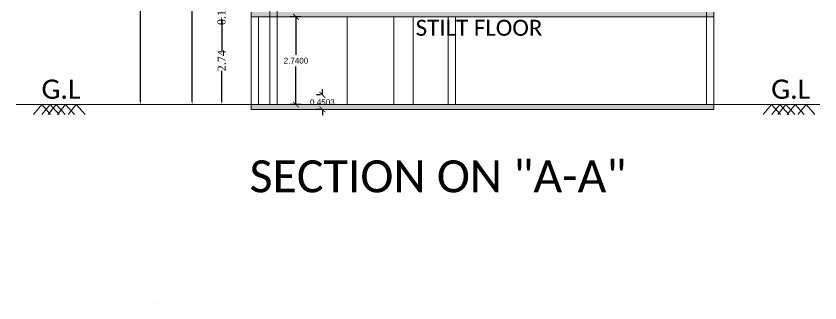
# Model space of a CAD drawing. Header units: metres. Extents: x -1560390 to -1560195, y 43232 to 43346.
# Drawn here: x -1560310.4 to -1560285.29, y 43301.75 to 43310.71 of the extents above; entities that cross this region are included whole.
import ezdxf

# ---------------------------------------------------------------- set-up
doc = ezdxf.new("R2010")
doc.units = ezdxf.units.M
doc.header["$LTSCALE"] = 750
doc.header["$MEASUREMENT"] = 0
doc.header["$PDMODE"] = 35
doc.header["$PDSIZE"] = 50
doc.linetypes.add('PHANTOM2', pattern=[1.25, 0.625, -0.125, 0.125, -0.125, 0.125, -0.125])
doc.layers.get('0').update_dxf_attribs({"lineweight": 5})
doc.layers.get('Defpoints').update_dxf_attribs({"lineweight": 0})
doc.layers.add('BLK_1_FLR_0_STILT', color=7, linetype='Continuous', lineweight=0)
doc.layers.add('ED', color=30, linetype='Continuous', lineweight=0)
doc.layers.add('BLK_1_HT_OF_BLDG', color=5, linetype='Continuous')
doc.layers.add('BLK_1_PLINTH_HEIGHT', color=7, linetype='Continuous')
doc.styles.add('ANAND', font='times.ttf')
doc.styles.get("Standard").update_dxf_attribs({"font": 'arial.ttf'})
doc.dimstyles.new('STANDARD$0', dxfattribs={"dimtxt": 0.25, "dimasz": 0.1, "dimexe": 2, "dimexo": 2, "dimgap": 0, "dimtad": 0, "dimzin": 0, "dimdsep": 46, "dimtxsty": 'ANAND', "dimcen": 0.0625, "dimdle": 2.5, "dimse1": 1, "dimse2": 1, "dimclrd": 2, "dimclre": 9, "dimadec": 0, "dimazin": 0, "dimtfac": 1, "dimtix": 1, "dimtofl": 0, "dimtmove": 2, "dimatfit": 3, "dimldrblk": 'OBLIQUE', "dimfxl": 0, "dimtolj": 1, "dimtzin": 0, "dimarcsym": 0})

# ---------------------------------------------------------------- blocks, each defined once
blk = doc.blocks.new('*D631')
at = {"lineweight": -2}
for p, q in [((-1560303.975, 43310.586), (-1560303.975, 43309.629)), ((-1560303.975, 43308.046), (-1560303.975, 43309.003))]:
    blk.add_line(p, q, dxfattribs=at)
for points in [[(-1560303.991, 43310.586), (-1560303.958, 43310.586), (-1560303.975, 43310.686)], [(-1560303.991, 43308.046), (-1560303.958, 43308.046), (-1560303.975, 43307.946)]]:
    blk.add_solid(points)
at = {"layer": 'Defpoints', "color": 0}
for p in [(-1560303.975, 43310.686), (-1560303.058, 43310.686), (-1560303.058, 43307.946)]:
    blk.add_point(p, dxfattribs=at)
at = {"color": 0, "insert": (-1560303.975, 43309.316), "char_height": 0.25, "attachment_point": 5, "rotation": 90, "style": 'ANAND'}
blk.add_mtext('\\A1;2.74', dxfattribs=at)
blk = doc.blocks.new('_Oblique')
at = {"color": 0, "linetype": 'ByBlock', "lineweight": -2}
blk.add_line((-0.5, -0.5), (0.5, 0.5), dxfattribs=at)
blk = doc.blocks.new('*D632')
at = {"color": 2, "lineweight": -2}
for p, q in [((-1560303.983, 43310.936), (-1560303.983, 43311.036)), ((-1560303.983, 43310.586), (-1560303.983, 43310.486))]:
    blk.add_line(p, q, dxfattribs=at)
at = {"color": 2}
for points in [[(-1560304, 43310.936), (-1560303.966, 43310.936), (-1560303.983, 43310.836)], [(-1560304, 43310.586), (-1560303.966, 43310.586), (-1560303.983, 43310.686)]]:
    blk.add_solid(points, dxfattribs=at)
at = {"layer": 'Defpoints', "color": 0}
for p in [(-1560303.983, 43310.836), (-1560303.058, 43310.836), (-1560303.058, 43310.686)]:
    blk.add_point(p, dxfattribs=at)
at = {"color": 0, "insert": (-1560303.983, 43310.761), "char_height": 0.25, "attachment_point": 5, "rotation": 90, "style": 'ANAND'}
blk.add_mtext('\\A1;0.15', dxfattribs=at)
blk = doc.blocks.new('*D634')
at = {"color": 2, "lineweight": -2}
for p, q in [((-1560304.904, 43325.586), (-1560304.904, 43317.203)), ((-1560304.904, 43308.046), (-1560304.904, 43316.429))]:
    blk.add_line(p, q, dxfattribs=at)
at = {"color": 2}
for points in [[(-1560304.92, 43325.586), (-1560304.887, 43325.586), (-1560304.904, 43325.686)], [(-1560304.92, 43308.046), (-1560304.887, 43308.046), (-1560304.904, 43307.946)]]:
    blk.add_solid(points, dxfattribs=at)
at = {"layer": 'Defpoints', "color": 0}
for p in [(-1560304.904, 43325.686), (-1560303.058, 43325.686), (-1560303.058, 43307.946)]:
    blk.add_point(p, dxfattribs=at)
at = {"color": 0, "insert": (-1560304.904, 43316.816), "char_height": 0.25, "attachment_point": 5, "rotation": 90, "style": 'ANAND'}
blk.add_mtext('\\A1;17.74', dxfattribs=at)
blk = doc.blocks.new('*D584')
at = {"layer": 'BLK_1_HT_OF_BLDG', "color": 2, "linetype": 'PHANTOM2', "lineweight": -2}
for p, q in [((-1560306.513, 43325.736), (-1560306.513, 43317.277)), ((-1560306.513, 43308.046), (-1560306.513, 43316.505))]:
    blk.add_line(p, q, dxfattribs=at)
at = {"layer": 'BLK_1_HT_OF_BLDG', "color": 2}
for points in [[(-1560306.53, 43325.736), (-1560306.497, 43325.736), (-1560306.513, 43325.836)], [(-1560306.53, 43308.046), (-1560306.497, 43308.046), (-1560306.513, 43307.946)]]:
    blk.add_solid(points, dxfattribs=at)
at = {"layer": 'Defpoints', "color": 0}
for p in [(-1560306.513, 43325.836), (-1560301.445, 43325.836), (-1560301.445, 43307.946)]:
    blk.add_point(p, dxfattribs=at)
at = {"layer": 'BLK_1_HT_OF_BLDG', "color": 0, "insert": (-1560306.513, 43316.891), "char_height": 0.25, "attachment_point": 5, "rotation": 90, "style": 'ANAND'}
blk.add_mtext('\\A1;17.89', dxfattribs=at)
blk = doc.blocks.new('_ArchTick')
at = {"color": 0, "linetype": 'ByBlock', "const_width": 0.15}
blk.add_lwpolyline([(-0.5, -0.5), (0.5, 0.5)], dxfattribs=at)
blk = doc.blocks.new('*D585')
at = {"layer": 'Defpoints', "color": 0}
for p in [(-1560301.659, 43310.686), (-1560301.445, 43310.686), (-1560301.445, 43307.946)]:
    blk.add_point(p, dxfattribs=at)
at = {"layer": 'ED', "color": 0, "lineweight": -2}
for p, q in [((-1560301.508, 43310.686), (-1560301.839, 43310.686)), ((-1560301.659, 43310.686), (-1560301.659, 43309.498)), ((-1560301.659, 43307.946), (-1560301.659, 43309.134)), ((-1560301.508, 43307.946), (-1560301.839, 43307.946))]:
    blk.add_line(p, q, dxfattribs=at)
at = {"layer": 'ED', "color": 0, "lineweight": -2, "xscale": 0.18, "yscale": 0.18, "zscale": 0.18}
for p, rotation in [((-1560301.659, 43310.686), 90), ((-1560301.659, 43307.946), 270)]:
    blk.add_blockref('_ArchTick', p, dxfattribs=dict(at, rotation=rotation))
at = {"layer": 'ED', "color": 0, "insert": (-1560301.659, 43309.316), "char_height": 0.18, "attachment_point": 5}
blk.add_mtext('\\A1;2.7400', dxfattribs=at)
blk = doc.blocks.new('*D589')
at = {"layer": 'BLK_1_PLINTH_HEIGHT', "color": 0, "lineweight": -2}
for p, q in [((-1560300.833, 43308.246), (-1560300.833, 43308.426)), ((-1560300.896, 43308.246), (-1560301.013, 43308.246)), ((-1560300.896, 43307.796), (-1560301.013, 43307.796)), ((-1560300.833, 43307.796), (-1560300.833, 43307.616))]:
    blk.add_line(p, q, dxfattribs=at)
at = {"layer": 'Defpoints', "color": 0}
for p in [(-1560300.833, 43308.246), (-1560300.833, 43308.246), (-1560300.833, 43307.796)]:
    blk.add_point(p, dxfattribs=at)
at = {"layer": 'BLK_1_PLINTH_HEIGHT', "color": 0, "lineweight": -2, "xscale": 0.18, "yscale": 0.18, "zscale": 0.18}
for p, rotation in [((-1560300.833, 43308.246), 270), ((-1560300.833, 43307.796), 90)]:
    blk.add_blockref('_ArchTick', p, dxfattribs=dict(at, rotation=rotation))
at = {"layer": 'BLK_1_PLINTH_HEIGHT', "color": 0, "insert": (-1560300.833, 43308.021), "char_height": 0.18, "attachment_point": 5}
blk.add_mtext('\\A1;0.4503', dxfattribs=at)

msp = doc.modelspace()

# ---------------------------------------------------------------- hatches: boundary and pattern name
at = {"lineweight": 5, "ltscale": 0.05}
h = msp.add_hatch(dxfattribs=at)
h.set_pattern_fill('AR-CONC', color=256, scale=0.000913043)
h.set_pattern_definition([(50, (-1562825.67374, 41703.35014), (0.166342524, -0.014553078), [0.017393478, -0.191328261]), (355, (-1562825.67374, 41703.35014), (-0.032178776, 0.174443207), [0.013914783, -0.153063142]), (100.451445, (-1562825.65988, 41703.34893), (0.134163747, 0.159890121), [0.014782182, -0.162604136]), (46.1842, (-1562825.67374, 41703.39653), (0.24750695, -0.038386473), [0.026090217, -0.286992391]), (96.635558, (-1562825.65312, 41703.39333), (0.216760296, 0.22591081), [0.022173282, -0.243906425]), (351.184151, (-1562825.67374, 41703.39653), (0.216760296, 0.22591081), [0.020872144, -0.229593668]), (21, (-1562825.65055, 41703.38493), (0.138430531, -0.093372572), [0.017393478, -0.191328261]), (326, (-1562825.65055, 41703.38493), (0.056427939, 0.168171621), [0.013914783, -0.153062609]), (71.451445, (-1562825.63901, 41703.37715), (0.19485847, 0.07479905), [0.014782182, -0.162603856]), (37.5, (-1562825.67374, 41703.350145), (0.002820029, 0.0772024268), [0, -0.1512073043, 0, -0.155381739, 0, -0.1536423913]), (7.5, (-1562825.67374, 41703.350145), (0.061009257, 0.0914692205), [0, -0.0885907826, 0, -0.1477286087, 0, -0.0585580435]), (327.5, (-1562825.72546, 41703.350145), (0.1238001086, -0.0052305923), [0, -0.057978261, 0, -0.180892174, 0, -0.24003]), (317.5, (-1562825.74865, 41703.35014), (0.135248383, 0.023215492), [0, -0.075371739, 0, -0.1201309565, 0, -0.170456087])])
h.paths.add_polyline_path([(-1560288.60418, 43310.68589), (-1560288.60418, 43310.83589), (-1560303.05767, 43310.83589), (-1560303.05767, 43310.68589)])
h = msp.add_hatch(dxfattribs=at)
h.set_pattern_fill('AR-CONC', color=256, scale=0.000913043)
h.set_pattern_definition([(50, (-1562060.93683, 41828.96208), (0.166342524, -0.014553078), [0.017393478, -0.191328261]), (355, (-1562060.93683, 41828.96208), (-0.032178776, 0.174443207), [0.013914783, -0.153063142]), (100.451445, (-1562060.92297, 41828.96086), (0.134163747, 0.159890121), [0.014782182, -0.162604136]), (46.1842, (-1562060.93683, 41829.00846), (0.24750695, -0.038386473), [0.026090217, -0.28699239]), (96.635558, (-1562060.9162, 41829.00526), (0.216760296, 0.22591081), [0.022173282, -0.243906425]), (351.184151, (-1562060.93683, 41829.00846), (0.216760296, 0.22591081), [0.020872144, -0.229593668]), (21, (-1562060.91364, 41828.99686), (0.138430531, -0.093372572), [0.017393478, -0.191328261]), (326, (-1562060.91364, 41828.99686), (0.056427939, 0.168171621), [0.013914783, -0.153062609]), (71.451445, (-1562060.9021, 41828.98908), (0.19485847, 0.07479905), [0.014782182, -0.162603856]), (37.5, (-1562060.93683, 41828.96208), (0.002820029, 0.0772024268), [0, -0.1512073043, 0, -0.155381739, 0, -0.1536423913]), (7.5, (-1562060.93683, 41828.96208), (0.061009257, 0.0914692205), [0, -0.0885907826, 0, -0.1477286087, 0, -0.0585580435]), (327.5, (-1562060.988545, 41828.96208), (0.1238001086, -0.0052305923), [0, -0.057978261, 0, -0.180892174, 0, -0.24003]), (317.5, (-1562061.01174, 41828.96208), (0.135248383, 0.023215492), [0, -0.075371739, 0, -0.1201309565, 0, -0.170456087])])
h.paths.add_polyline_path([(-1560288.60418, 43307.79589), (-1560288.60418, 43307.94589), (-1560303.05767, 43307.94589), (-1560303.05767, 43307.79589)])

# ---------------------------------------------------------------- linework, layer by layer
for p, q in [((-1560302.47665, 43307.94589), (-1560302.47665, 43325.68589)), ((-1560302.24665, 43325.68589), (-1560302.24665, 43307.94589)), ((-1560288.83418, 43307.94589), (-1560288.83418, 43310.83589)), ((-1560288.60418, 43307.94589), (-1560288.60418, 43310.83589)), ((-1560288.60418, 43310.68589), (-1560303.05767, 43310.68589)), ((-1560302.82767, 43310.68589), (-1560302.82767, 43307.94589)), ((-1560298.59759, 43310.68589), (-1560298.59759, 43307.94589)), ((-1560297.99766, 43310.68589), (-1560297.99766, 43307.94589)), ((-1560296.90523, 43307.94589), (-1560296.90523, 43310.68589)), ((-1560296.90523, 43310.68589), (-1560296.90523, 43307.94589)), ((-1560296.67523, 43307.94589), (-1560296.67523, 43310.68589)), ((-1560296.67523, 43307.94589), (-1560296.67523, 43310.68589)), ((-1560303.05767, 43307.94589), (-1560303.05767, 43307.79589)), ((-1560288.60418, 43307.94589), (-1560303.05767, 43307.94589)), ((-1560288.60418, 43307.94589), (-1560288.60418, 43307.79589)), ((-1560306.10759, 43301.74713), (-1560306.10759, 43301.74713))]:
    msp.add_line(p, q)
at = {"lineweight": 5}
for p, q in [((-1560303.05767, 43307.94589), (-1560303.05767, 43310.83589)), ((-1560303.05767, 43310.68589), (-1560288.70134, 43310.68589)), ((-1560303.05767, 43310.68589), (-1560288.60418, 43310.68589)), ((-1560303.05767, 43307.94589), (-1560310.40283, 43307.94589)), ((-1560303.05767, 43307.94589), (-1560285.28756, 43307.94589)), ((-1560303.05767, 43307.79589), (-1560288.60418, 43307.79589)), ((-1560292.0701, 43307.94589), (-1560287.52873, 43307.94589))]:
    msp.add_line(p, q, dxfattribs=at)
for points in [[(-1560309.85664, 43307.63537), (-1560309.60317, 43307.94589), (-1560309.32261, 43307.63537)], [(-1560309.59328, 43307.63537), (-1560309.33981, 43307.94589), (-1560309.05925, 43307.63537)], [(-1560309.40307, 43307.63537), (-1560309.1496, 43307.94589), (-1560308.86904, 43307.63537)], [(-1560309.11045, 43307.63537), (-1560308.85698, 43307.94589), (-1560308.57642, 43307.63537)], [(-1560308.77394, 43307.63537), (-1560308.52047, 43307.94589), (-1560308.23991, 43307.63537)], [(-1560287.05836, 43307.63537), (-1560286.80489, 43307.94589), (-1560286.52433, 43307.63537)], [(-1560286.795, 43307.63537), (-1560286.54153, 43307.94589), (-1560286.26097, 43307.63537)], [(-1560286.6048, 43307.63537), (-1560286.35132, 43307.94589), (-1560286.07077, 43307.63537)], [(-1560286.31217, 43307.63537), (-1560286.0587, 43307.94589), (-1560285.77814, 43307.63537)], [(-1560285.97566, 43307.63537), (-1560285.72219, 43307.94589), (-1560285.44163, 43307.63537)]]:
    msp.add_lwpolyline(points, dxfattribs=at)
at = {"layer": 'BLK_1_FLR_0_STILT'}
msp.add_lwpolyline([(-1560300.05823, 43307.94589), (-1560300.05823, 43310.68589)], dxfattribs=at)

# ---------------------------------------------------------------- texts
at = {"lineweight": 5, "attachment_point": 1}
for s, insert, char_height, width in [('\\A1;{\\fCalibri|b0|i0|c0|p34;\\C256;STILT FLOOR}', (-1560297.91765, 43310.59492), 0.5, 28.0102954), ('\\A1;{\\fCalibri|b0|i0|c0|p34;\\C256;G.L}', (-1560309.60753, 43308.72633), 0.6, 13.7990171), ('\\A1;{\\fCalibri|b0|i0|c0|p34;\\C256;G.L}', (-1560286.80926, 43308.72633), 0.6, 13.7990171), ('\\A1;{\\fCalibri|b0|i0|c0|p34;\\C256;SECTION ON "A-A"}', (-1560303.10667, 43306.20244), 1, 28.0102954)]:
    msp.add_mtext(s, dxfattribs=dict(at, insert=insert, char_height=char_height, width=width))

# ---------------------------------------------------------------- dimensions: what is measured, and where the dimension line sits
for p1, p2, distance, picture, middle in [((-1560303.05767, 43307.94589), (-1560303.05767, 43325.68589), 1.84585, '*D634', (-1560304.90352, 43316.81589)), ((-1560303.05767, 43310.68589), (-1560303.05767, 43310.83589), 0.92526, '*D632', (-1560303.98292, 43310.76089))]:
    dim = msp.add_aligned_dim(p1=p1, p2=p2, distance=distance, dimstyle='STANDARD$0')
    dim.commit()
    dim.dimension.update_dxf_attribs({"geometry": picture, "text_midpoint": middle})
dim = msp.add_linear_dim(base=(-1560303.97459, 43310.68589), p1=(-1560303.05767, 43307.94589), p2=(-1560303.05767, 43310.68589), angle=90, dimstyle='STANDARD$0', override={"dimclrd": 256})
dim.commit()
dim.dimension.update_dxf_attribs({"geometry": '*D631', "text_midpoint": (-1560303.97459, 43309.31589)})
at = {"layer": 'BLK_1_HT_OF_BLDG'}
dim = msp.add_aligned_dim(p1=(-1560301.44547, 43307.94589), p2=(-1560301.44547, 43325.83589), distance=5.06782, dimstyle='STANDARD$0', override={"dimfxl": 0, "dimarcsym": 2}, dxfattribs=at)
dim.commit()
dim.dimension.update_dxf_attribs({"geometry": '*D584', "text_midpoint": (-1560306.5133, 43316.89089)})
at = {"layer": 'BLK_1_PLINTH_HEIGHT'}
dim = msp.add_aligned_dim(p1=(-1560300.83322, 43307.79589), p2=(-1560300.83322, 43308.24619), distance=0, dimstyle='STANDARD$0', override={"dimtxt": 0.18, "dimasz": 0.18, "dimexe": 0.18, "dimexo": 0.0625, "dimgap": 0.09, "dimtad": 1, "dimtih": 1, "dimtoh": 1, "dimdec": 4, "dimtxsty": 'Standard', "dimblk": 'ArchTick', "dimcen": 0.09, "dimdle": 0, "dimse1": 0, "dimse2": 0, "dimclrd": 0, "dimclre": 0, "dimtdec": 4, "dimtix": 0, "dimtmove": 1, "dimldrblk": 'ArchTick', "dimfxl": 5}, dxfattribs=at)
dim.commit()
dim.dimension.update_dxf_attribs({"geometry": '*D589', "text_midpoint": (-1560300.83322, 43308.02104)})
at = {"layer": 'ED'}
dim = msp.add_aligned_dim(p1=(-1560301.44547, 43307.94589), p2=(-1560301.44547, 43310.68589), distance=0.21392, dimstyle='STANDARD$0', override={"dimtxt": 0.18, "dimasz": 0.18, "dimexe": 0.18, "dimexo": 0.0625, "dimgap": 0.09, "dimtad": 1, "dimtih": 1, "dimtoh": 1, "dimdec": 4, "dimtxsty": 'Standard', "dimblk": 'ArchTick', "dimcen": 0.09, "dimdle": 0, "dimse1": 0, "dimse2": 0, "dimclrd": 0, "dimclre": 0, "dimtdec": 4, "dimtix": 0, "dimtmove": 1, "dimldrblk": 'ArchTick', "dimfxl": 5}, dxfattribs=at)
dim.commit()
dim.dimension.update_dxf_attribs({"geometry": '*D585', "text_midpoint": (-1560301.65939, 43309.31589)})

doc.saveas('drawing.dxf')
